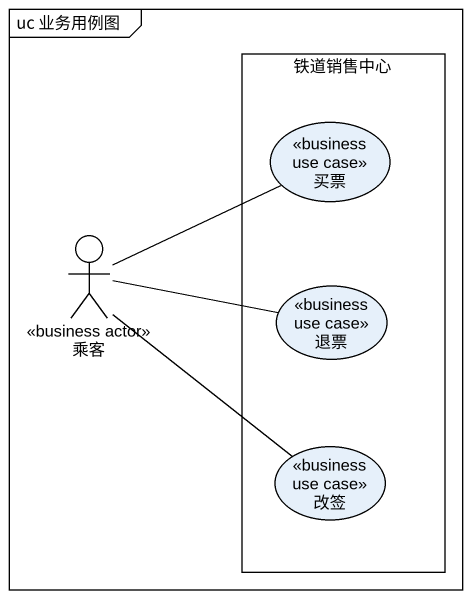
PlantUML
@startuml
mainframe uc 业务用例图
rectangle 铁道销售中心 {
  usecase 买票 <<business use case>>
  usecase 退票 <<business use case>>
  usecase 改签 <<business use case>>
}
actor 乘客 <<business actor>>
乘客 -right- 买票
乘客 -right- 退票
乘客 -- 改签
@enduml
